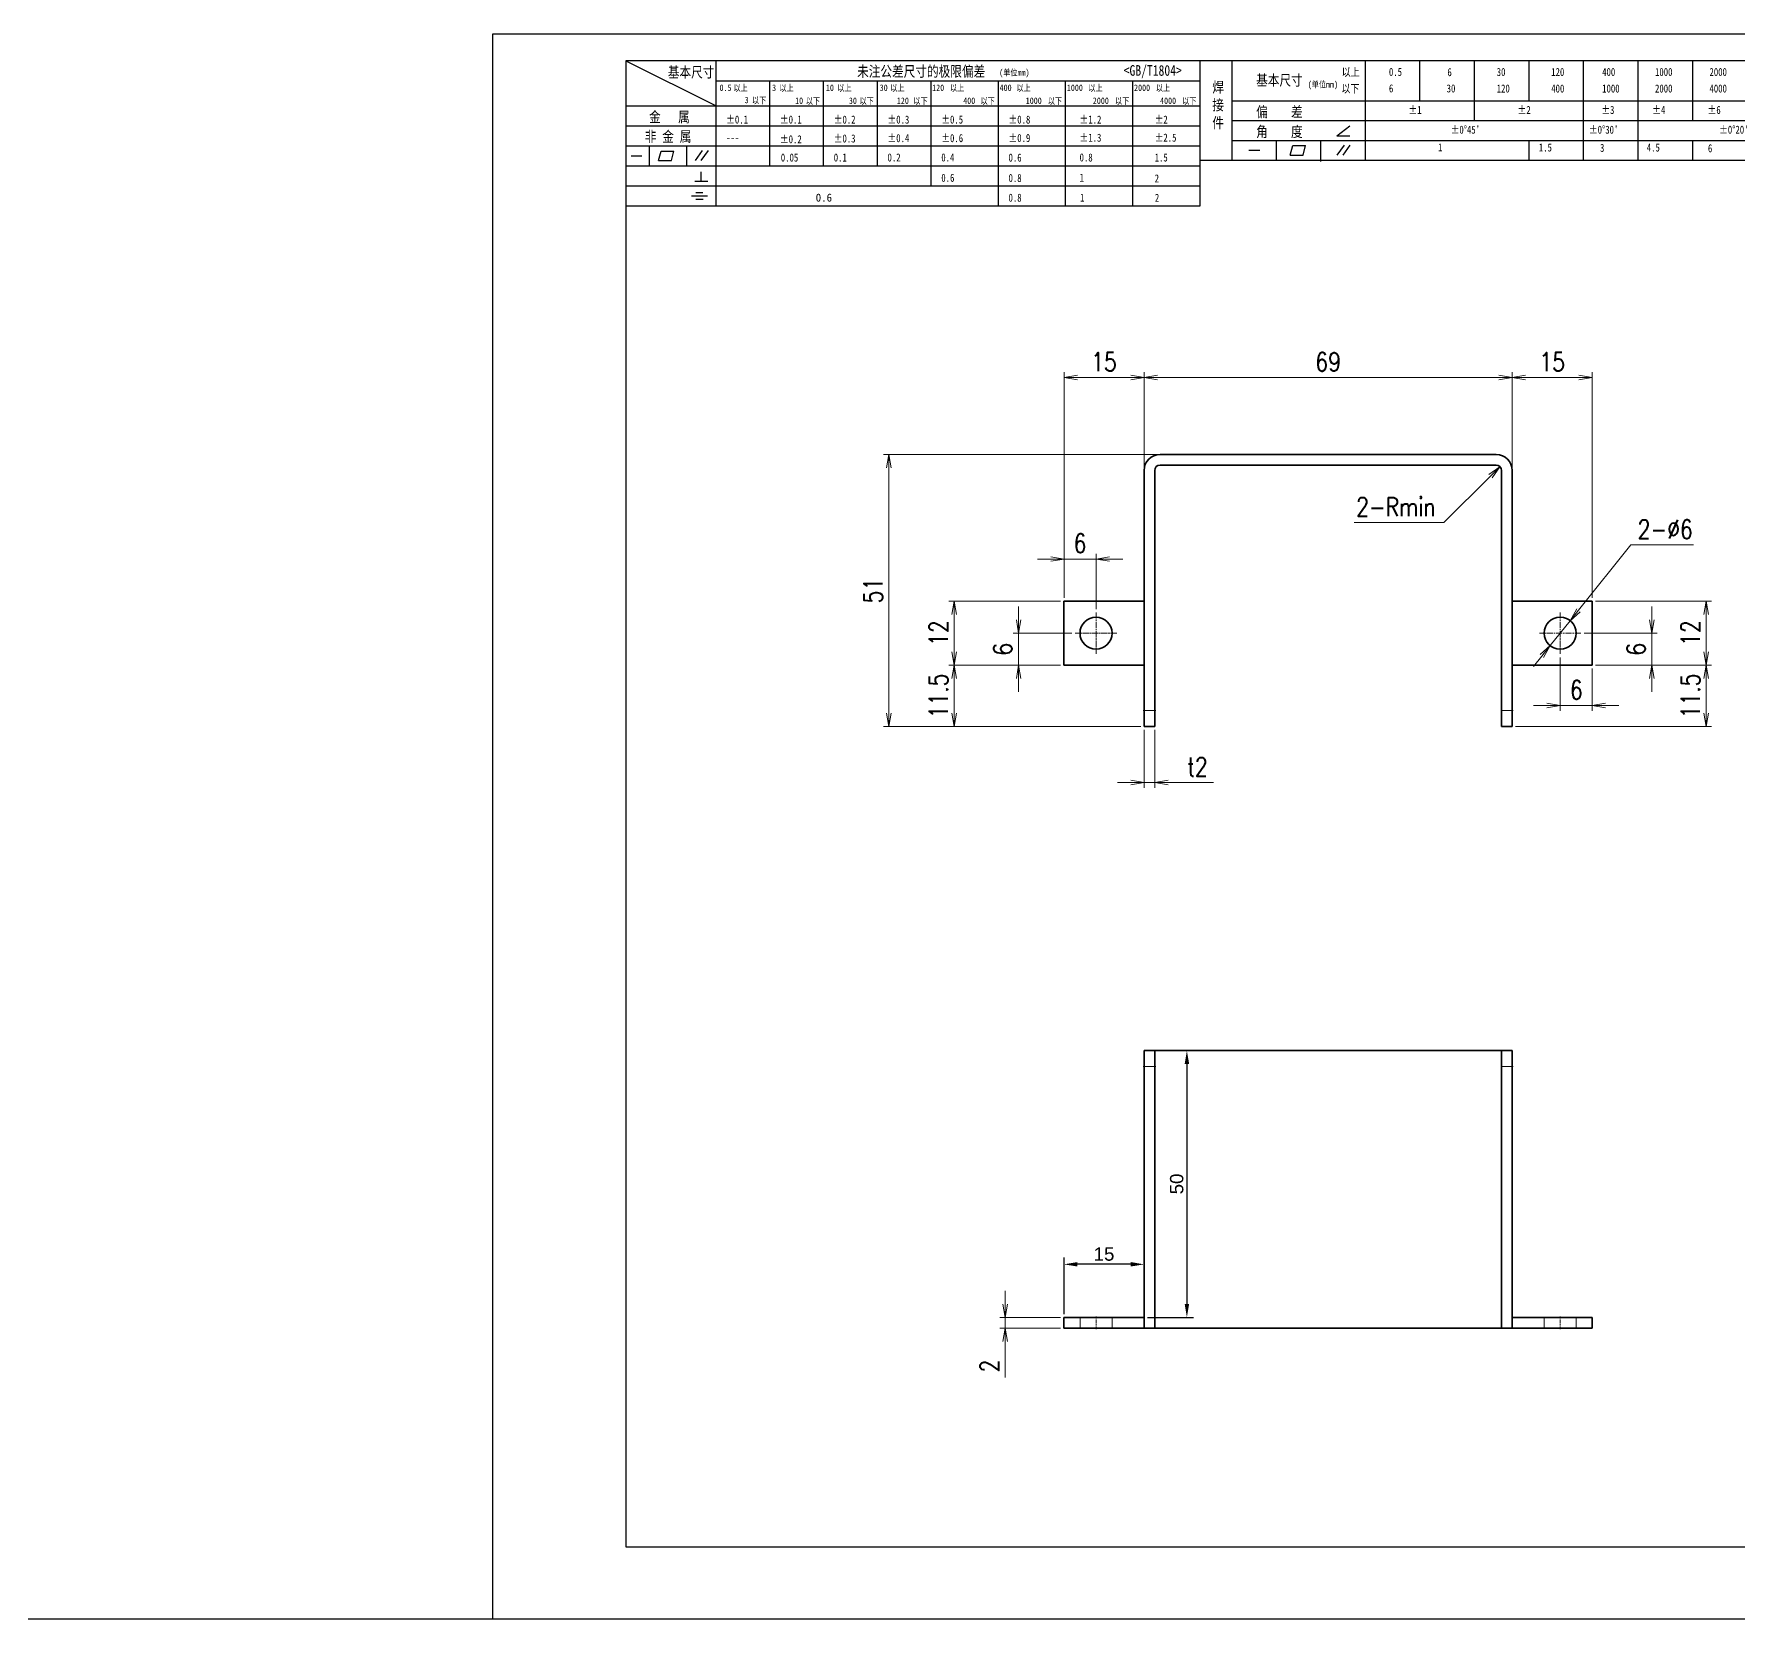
# Model space of a CAD drawing. Header units: millimetres. Extents: x 1201 to 11615, y -7347 to 2683.
# Drawn here: x 4839.2 to 5158.7, y -3109.3 to -2812.3 of the extents above; entities that cross this region are included whole.
import ezdxf

# ---------------------------------------------------------------- set-up
doc = ezdxf.new("R2010")
doc.units = ezdxf.units.MM
doc.linetypes.add('AM_ISO02W050x2', pattern=[3.75, 3, -0.75])
doc.linetypes.add('AM_ISO08W050x2', pattern=[9, 6, -0.75, 1.5, -0.75])
for name, color, linetype, lineweight in [('CENTER', 2, 'AM_ISO08W050x2', 15), ('DIM', 3, 'Continuous', 20), ('DRAWING', 7, 'Continuous', 35), ('HIDDEN', 1, 'AM_ISO02W050x2', 18), ('图框', 7, 'Continuous', 15)]:
    doc.layers.add(name, color=color, linetype=linetype, lineweight=lineweight)
doc.layers.add('图\\M+19E79\\M+195B6\\M+18E9A', color=7, linetype='Continuous')
doc.styles.add('DIM', font='romans.shx', dxfattribs={"width": 0.8, "bigfont": 'bigfont.shx'})
doc.styles.get("Standard").update_dxf_attribs({"font": 'arial.ttf'})
doc.styles.add('国标', font='simfang.ttf', dxfattribs={"width": 0.8})
doc.dimstyles.new('ISO-25', dxfattribs={"dimtxt": 2.5, "dimasz": 2.5, "dimexe": 1.25, "dimexo": 0.625, "dimtad": 1, "dimtxsty": 'Standard', "dimcen": 2.5, "dimadec": 0, "dimazin": 0, "dimtfac": 1, "dimtmove": 0, "dimatfit": 3, "dimfxl": 0, "dimarcsym": 0})
doc.dimstyles.new('YH 1-1$0', dxfattribs={"dimtxt": 3.5, "dimasz": 2.5, "dimexe": 1, "dimexo": 0.625, "dimgap": 1.2, "dimtad": 1, "dimzin": 9, "dimdsep": 46, "dimtxsty": 'DIM', "dimblk": 'OPEN', "dimcen": 0, "dimclrd": 8, "dimclre": 8, "dimclrt": 2, "dimazin": 2, "dimtfac": 0.5, "dimtmove": 0, "dimatfit": 3, "dimldrblk": 'OPEN', "dimfxl": 0, "dimtolj": 1, "dimlwd": 13, "dimlwe": 13, "dimarcsym": 0})
doc.dimstyles.new('YH 1-1$3', dxfattribs={"dimtxt": 3.5, "dimasz": 2.5, "dimexe": 1, "dimexo": 0.625, "dimgap": 1.2, "dimtad": 1, "dimtoh": 1, "dimzin": 9, "dimdsep": 46, "dimtxsty": 'DIM', "dimblk": 'OPEN', "dimcen": 0, "dimclrd": 8, "dimclre": 8, "dimclrt": 2, "dimazin": 2, "dimtfac": 0.5, "dimtmove": 0, "dimatfit": 3, "dimldrblk": 'OPEN', "dimfxl": 0, "dimtolj": 1, "dimlwd": 13, "dimlwe": 13, "dimarcsym": 0})
doc.dimstyles.new('YH 1-1$4', dxfattribs={"dimtxt": 3.5, "dimasz": 2.5, "dimexe": 1, "dimexo": 0.625, "dimgap": 1.2, "dimtad": 1, "dimtoh": 1, "dimzin": 9, "dimdsep": 46, "dimtxsty": 'DIM', "dimblk": 'OPEN', "dimcen": 0, "dimclrd": 8, "dimclre": 8, "dimclrt": 2, "dimazin": 2, "dimtfac": 0.5, "dimtmove": 0, "dimatfit": 3, "dimldrblk": 'OPEN', "dimfxl": 0, "dimtolj": 1, "dimlwd": 13, "dimlwe": 13, "dimarcsym": 0})

# ---------------------------------------------------------------- blocks, each defined once
blk = doc.blocks.new('GZDEH零件A3图框V01版')
at = {"layer": 'Defpoints', "linetype": 'Continuous'}
for p, q in [((2857.49, -1549.46), (2857.49, -1846.46)), ((3277.49, -1549.46), (2857.49, -1549.46)), ((2857.49, -1846.46), (3277.49, -1846.46))]:
    blk.add_line(p, q, dxfattribs=at)
at = {"layer": '图\\M+19E79\\M+195B6\\M+18E9A', "linetype": 'Continuous', "lineweight": 30}
for p, q in [((2882.49, -1554.46), (2882.49, -1832.96)), ((3272.49, -1554.46), (2882.49, -1554.46)), ((2882.49, -1832.96), (3272.49, -1832.96))]:
    blk.add_line(p, q, dxfattribs=at)
at = {"layer": '图\\M+19E79\\M+195B6\\M+18E9A', "color": 9}
for p, q in [((2882.49, -1554.46), (2899.37, -1562.92)), ((2899.37, -1581.67), (2899.37, -1554.46)), ((2990.09, -1581.67), (2990.09, -1554.46)), ((2996.09, -1573.08), (2996.09, -1554.46)), ((3021.09, -1561.98), (3021.09, -1554.46)), ((3031.31, -1561.98), (3031.31, -1554.46)), ((3041.53, -1561.98), (3041.53, -1554.46)), ((3051.75, -1561.98), (3051.75, -1554.46)), ((3061.98, -1561.98), (3061.98, -1554.46)), ((3072.2, -1561.98), (3072.2, -1554.46)), ((3082.42, -1561.98), (3082.42, -1554.46)), ((2899.37, -1558.24), (2990.09, -1558.24)), ((2909.45, -1574.17), (2909.45, -1558.24)), ((2919.53, -1574.17), (2919.53, -1558.24)), ((2929.61, -1574.17), (2929.61, -1558.24)), ((2939.69, -1577.92), (2939.69, -1558.24)), ((2952.29, -1581.67), (2952.29, -1558.24)), ((2964.89, -1581.67), (2964.89, -1558.24)), ((2977.49, -1581.67), (2977.49, -1558.24)), ((2996.09, -1561.98), (3113.09, -1561.98)), ((3021.09, -1573.08), (3021.09, -1561.98)), ((3041.53, -1565.68), (3041.53, -1561.98)), ((3061.98, -1573.08), (3061.98, -1561.98)), ((3072.2, -1573.08), (3072.2, -1561.98)), ((3082.42, -1565.68), (3082.42, -1561.98)), ((2882.49, -1562.92), (2990.09, -1562.92)), ((2996.09, -1565.68), (3113.09, -1565.68)), ((2882.49, -1566.67), (2990.09, -1566.67)), ((3015.75, -1568.51), (3018.15, -1566.66)), ((3015.75, -1568.51), (3018.15, -1568.51)), ((2882.49, -1570.42), (2990.09, -1570.42)), ((2886.92, -1574.12), (2886.92, -1570.42)), ((2888.59, -1573.16), (2889.07, -1571.37)), ((2889.07, -1571.37), (2891.48, -1571.37)), ((2891, -1573.16), (2891.48, -1571.37)), ((2893.91, -1574.12), (2893.91, -1570.42)), ((2895.52, -1573.16), (2896.85, -1571.3)), ((2896.6, -1573.16), (2897.94, -1571.3)), ((2996.09, -1569.38), (3113.09, -1569.38)), ((2999.26, -1571.23), (3001.32, -1571.23)), ((3004.42, -1573.08), (3004.42, -1569.38)), ((3006.97, -1572.12), (3007.45, -1570.33)), ((3007.45, -1570.33), (3009.86, -1570.33)), ((3009.39, -1572.12), (3009.86, -1570.33)), ((3012.75, -1573.08), (3012.75, -1569.38)), ((3015.81, -1572.12), (3017.15, -1570.26)), ((3016.89, -1572.12), (3018.23, -1570.26)), ((3051.75, -1573.08), (3051.75, -1569.38)), ((3082.42, -1573.08), (3082.42, -1569.48)), ((2882.49, -1574.17), (2990.09, -1574.17)), ((2883.43, -1572.27), (2885.49, -1572.27)), ((2888.59, -1573.16), (2891, -1573.16)), ((2896.58, -1577.05), (2896.58, -1575.28)), ((2990.09, -1573.08), (3113.09, -1573.08)), ((3006.97, -1572.12), (3009.39, -1572.12)), ((3012.75, -1573.33), (3012.75, -1573.08)), ((2882.49, -1577.92), (2990.09, -1577.92)), ((2895.42, -1577.05), (2897.81, -1577.05)), ((2882.49, -1581.67), (2990.09, -1581.67)), ((2894.79, -1579.77), (2897.77, -1579.77)), ((2895.57, -1579.17), (2896.92, -1579.17)), ((2895.57, -1580.37), (2896.93, -1580.37))]:
    blk.add_line(p, q, dxfattribs=at)
at = {"layer": '图\\M+19E79\\M+195B6\\M+18E9A', "color": 9, "style": '国标', "width": 0.8}
for s, height, p in [('基本尺寸', 2, (2890.33, -1557.58)), ('未注公差尺寸的极限偏差', 2, (2925.81, -1557.44)), ('<GB/T1804>', 2, (2975.78, -1557.27)), ('以上', 1.5, (3016.64, -1557.33)), ('0.5', 1.5, (3025.49, -1557.3)), ('6', 1.5, (3036.45, -1557.34)), ('30', 1.5, (3045.69, -1557.31)), ('120', 1.5, (3055.91, -1557.31)), ('400', 1.5, (3065.46, -1557.31)), ('1000', 1.5, (3075.36, -1557.31)), ('2000', 1.5, (3085.57, -1557.31)), ('30', 1.2, (2930.04, -1560.11)), ('基本尺寸', 2, (3000.6, -1559.1)), ('以下', 1.5, (3016.58, -1560.43)), ('6', 1.5, (3025.49, -1560.38)), ('30', 1.5, (3036.31, -1560.39)), ('120', 1.5, (3045.69, -1560.41)), ('400', 1.5, (3055.91, -1560.41)), ('1000', 1.5, (3065.46, -1560.41)), ('2000', 1.5, (3075.36, -1560.41)), ('4000', 1.5, (3085.57, -1560.41)), ('金   属', 2, (2886.82, -1565.98)), ('±0.1', 1.5, (2901.27, -1566.23)), ('±0.1', 1.5, (2911.35, -1566.23)), ('±0.2', 1.5, (2921.43, -1566.23)), ('±0.3', 1.5, (2931.51, -1566.23)), ('±0.5', 1.5, (2941.59, -1566.23)), ('±0.8', 1.5, (2954.19, -1566.23)), ('±1.2', 1.5, (2967.51, -1566.23)), ('±2', 1.5, (2981.58, -1566.23)), ('偏    差', 2, (3000.6, -1565.04)), ('±1', 1.5, (3029.16, -1564.42)), ('±2', 1.5, (3049.61, -1564.42)), ('±3', 1.5, (3065.3, -1564.42)), ('±4', 1.5, (3074.85, -1564.42)), ('±6', 1.5, (3085.22, -1564.42)), ('非 金 属', 2, (2886.02, -1569.65)), ('±0.2', 1.5, (2911.35, -1569.92)), ('±0.3', 1.5, (2921.43, -1569.77)), ('±0.4', 1.5, (2931.51, -1569.71)), ('±0.6', 1.5, (2941.59, -1569.71)), ('±0.9', 1.5, (2954.19, -1569.68)), ('±1.3', 1.5, (2967.51, -1569.62)), ('±2.5', 1.5, (2981.58, -1569.61)), ('角    度', 2, (3000.6, -1568.74)), ("±0%%D45'", 1.5, (3037.06, -1568.12)), ("±0%%D30'", 1.5, (3062.98, -1568.12)), ("±0%%D20'", 1.5, (3087.38, -1568.12)), ('---', 1.5, (2901.27, -1569.65)), ('0.1', 1.5, (2921.43, -1573.34)), ('0.2', 1.5, (2931.51, -1573.33)), ('0.4', 1.5, (2941.59, -1573.33)), ('0.6', 1.5, (2954.19, -1573.35)), ('0.8', 1.5, (2967.51, -1573.33)), ('1.5', 1.5, (2981.58, -1573.34)), ('1', 1.5, (3034.69, -1571.43)), ('1.5', 1.5, (3053.59, -1571.46)), ('3', 1.5, (3065.05, -1571.53)), ('4.5', 1.5, (3073.82, -1571.46)), ('6', 1.5, (3085.28, -1571.6)), ('0.6', 1.5, (2941.59, -1577.14)), ('0.8', 1.5, (2954.19, -1577.17)), ('1', 1.5, (2967.51, -1577.12)), ('2', 1.5, (2981.58, -1577.26)), ('0.8', 1.5, (2954.19, -1580.87)), ('1', 1.5, (2967.59, -1580.86)), ('2', 1.5, (2981.62, -1580.89))]:
    blk.add_text(s, height=height, dxfattribs=at).set_placement(p)
at = {"layer": '图\\M+19E79\\M+195B6\\M+18E9A', "color": 9, "lineweight": 15, "style": '国标', "width": 0.8}
for s, p in [('(单位mm)', (2952.44, -1557.27)), ('0.5', (2900.03, -1560.11)), ('以上', (2902.64, -1560.16)), ('3', (2909.88, -1560.11)), ('以上', (2911.25, -1560.16)), ('10', (2919.96, -1560.11)), ('以上', (2922.09, -1560.16)), ('以上', (2932.02, -1560.16)), ('120', (2939.88, -1560.11)), ('以上', (2943.21, -1560.16)), ('400', (2952.52, -1560.11)), ('以上', (2955.68, -1560.16)), ('1000', (2965.12, -1560.11)), ('以上', (2969.16, -1560.16)), ('2000', (2977.72, -1560.11)), ('以上', (2981.8, -1560.16)), ('(单位mm)', (3010.27, -1559.51)), ('3', (2904.73, -1562.41)), ('以下', (2906.1, -1562.46)), ('10', (2914.19, -1562.54)), ('以下', (2916.18, -1562.59)), ('30', (2924.27, -1562.54)), ('以下', (2926.26, -1562.59)), ('120', (2933.26, -1562.54)), ('以下', (2936.34, -1562.59)), ('400', (2945.7, -1562.54)), ('以下', (2948.94, -1562.59)), ('1000', (2957.41, -1562.54)), ('以下', (2961.54, -1562.59)), ('2000', (2969.99, -1562.54)), ('以下', (2974.14, -1562.59)), ('4000', (2982.59, -1562.54)), ('以下', (2986.74, -1562.59))]:
    blk.add_text(s, height=1.2, dxfattribs=at).set_placement(p)
at = {"layer": '图\\M+19E79\\M+195B6\\M+18E9A', "color": 9, "lineweight": 13, "style": '国标'}
blk.add_text('0.6', height=1.5, dxfattribs=at).set_placement((2918.05, -1580.85))
at = {"layer": '图\\M+19E79\\M+195B6\\M+18E9A', "color": 9, "insert": (2992.39, -1558.41), "char_height": 2, "width": 3.1877, "attachment_point": 1, "style": '国标'}
blk.add_mtext('焊\\P接\\P件', dxfattribs=at)
at = {"layer": '图\\M+19E79\\M+195B6\\M+18E9A', "color": 9, "insert": (2911.51, -1573.37), "char_height": 1.5, "attachment_point": 7, "style": '国标'}
blk.add_mtext_dynamic_manual_height_columns('0.05', width=5.1982, gutter_width=12.5, heights=[0], dxfattribs=at)
blk = doc.blocks.new('_Open')
at = {"color": 0, "linetype": 'ByBlock', "lineweight": -2}
for p, q in [((-1, 0.17), (0, 0)), ((-1, -0.17), (0, 0)), ((0, 0), (-1, 0))]:
    blk.add_line(p, q, dxfattribs=at)
blk = doc.blocks.new('*D538')
at = {"layer": 'Defpoints', "color": 0, "ltscale": 2, "transparency": 16777216}
for p in [(5047.21, -2876.72), (5047.21, -2894.12), (5032.21, -2918.62)]:
    blk.add_point(p, dxfattribs=at)
at = {"layer": 'DIM', "color": 8, "lineweight": 13, "ltscale": 2, "transparency": 16777216}
for p, q in [((5032.21, -2918), (5032.21, -2875.72)), ((5047.21, -2893.5), (5047.21, -2875.72)), ((5034.71, -2876.72), (5044.71, -2876.72))]:
    blk.add_line(p, q, dxfattribs=at)
at = {"layer": 'DIM', "color": 8, "lineweight": 13, "ltscale": 2, "transparency": 16777216, "xscale": 2.5, "yscale": 2.5, "zscale": 2.5, "rotation": 180}
blk.add_blockref('_Open', (5032.21, -2876.72), dxfattribs=at)
at = {"layer": 'DIM', "color": 8, "lineweight": 13, "ltscale": 2, "transparency": 16777216, "xscale": 2.5, "yscale": 2.5, "zscale": 2.5}
blk.add_blockref('_Open', (5047.21, -2876.72), dxfattribs=at)
at = {"layer": 'DIM', "color": 2, "ltscale": 2, "transparency": 16777216, "insert": (5039.71, -2873.77), "char_height": 3.5, "attachment_point": 5, "style": 'DIM'}
blk.add_mtext('\\A1;15', dxfattribs=at)
blk = doc.blocks.new('*D539')
at = {"layer": 'Defpoints', "color": 0, "ltscale": 2, "transparency": 16777216}
for p in [(5116.21, -2876.72), (5047.21, -2894.12), (5116.21, -2894.12)]:
    blk.add_point(p, dxfattribs=at)
at = {"layer": 'DIM', "color": 8, "lineweight": 13, "ltscale": 2, "transparency": 16777216}
for p, q in [((5047.21, -2893.5), (5047.21, -2875.72)), ((5116.21, -2893.5), (5116.21, -2875.72)), ((5049.71, -2876.72), (5113.71, -2876.72))]:
    blk.add_line(p, q, dxfattribs=at)
at = {"layer": 'DIM', "color": 8, "lineweight": 13, "ltscale": 2, "transparency": 16777216, "xscale": 2.5, "yscale": 2.5, "zscale": 2.5, "rotation": 180}
blk.add_blockref('_Open', (5047.21, -2876.72), dxfattribs=at)
at = {"layer": 'DIM', "color": 8, "lineweight": 13, "ltscale": 2, "transparency": 16777216, "xscale": 2.5, "yscale": 2.5, "zscale": 2.5}
blk.add_blockref('_Open', (5116.21, -2876.72), dxfattribs=at)
at = {"layer": 'DIM', "color": 2, "ltscale": 2, "transparency": 16777216, "insert": (5081.71, -2873.77), "char_height": 3.5, "attachment_point": 5, "style": 'DIM'}
blk.add_mtext('\\A1;69', dxfattribs=at)
blk = doc.blocks.new('*D540')
at = {"layer": 'Defpoints', "color": 0, "ltscale": 2, "transparency": 16777216}
for p in [(5131.21, -2876.72), (5116.21, -2894.12), (5131.21, -2918.62)]:
    blk.add_point(p, dxfattribs=at)
at = {"layer": 'DIM', "color": 8, "lineweight": 13, "ltscale": 2, "transparency": 16777216}
for p, q in [((5116.21, -2893.5), (5116.21, -2875.72)), ((5131.21, -2918), (5131.21, -2875.72)), ((5118.71, -2876.72), (5128.71, -2876.72))]:
    blk.add_line(p, q, dxfattribs=at)
at = {"layer": 'DIM', "color": 8, "lineweight": 13, "ltscale": 2, "transparency": 16777216, "xscale": 2.5, "yscale": 2.5, "zscale": 2.5, "rotation": 180}
blk.add_blockref('_Open', (5116.21, -2876.72), dxfattribs=at)
at = {"layer": 'DIM', "color": 8, "lineweight": 13, "ltscale": 2, "transparency": 16777216, "xscale": 2.5, "yscale": 2.5, "zscale": 2.5}
blk.add_blockref('_Open', (5131.21, -2876.72), dxfattribs=at)
at = {"layer": 'DIM', "color": 2, "ltscale": 2, "transparency": 16777216, "insert": (5123.71, -2873.77), "char_height": 3.5, "attachment_point": 5, "style": 'DIM'}
blk.add_mtext('\\A1;15', dxfattribs=at)
blk = doc.blocks.new('*D541')
at = {"layer": 'Defpoints', "color": 0, "ltscale": 2, "transparency": 16777216}
for p in [(5032.21, -2918.62), (5011.63, -2930.62), (5032.21, -2930.62)]:
    blk.add_point(p, dxfattribs=at)
at = {"layer": 'DIM', "color": 8, "lineweight": 13, "ltscale": 2, "transparency": 16777216}
for p, q in [((5031.58, -2918.62), (5010.63, -2918.62)), ((5011.63, -2921.12), (5011.63, -2928.12)), ((5031.58, -2930.62), (5010.63, -2930.62))]:
    blk.add_line(p, q, dxfattribs=at)
at = {"layer": 'DIM', "color": 8, "lineweight": 13, "ltscale": 2, "transparency": 16777216, "xscale": 2.5, "yscale": 2.5, "zscale": 2.5}
for p, rotation in [((5011.63, -2918.62), 90), ((5011.63, -2930.62), 270)]:
    blk.add_blockref('_Open', p, dxfattribs=dict(at, rotation=rotation))
at = {"layer": 'DIM', "color": 2, "ltscale": 2, "transparency": 16777216, "insert": (5008.68, -2924.62), "char_height": 3.5, "attachment_point": 5, "rotation": 90, "style": 'DIM'}
blk.add_mtext('\\A1;12', dxfattribs=at)
blk = doc.blocks.new('*D542')
at = {"layer": 'Defpoints', "color": 0, "ltscale": 2, "transparency": 16777216}
for p in [(4999.39, -2891.12), (5050.21, -2891.12), (5047.21, -2942.12)]:
    blk.add_point(p, dxfattribs=at)
at = {"layer": 'DIM', "color": 8, "lineweight": 13, "ltscale": 2, "transparency": 16777216}
for p, q in [((5049.58, -2891.12), (4998.39, -2891.12)), ((4999.39, -2939.62), (4999.39, -2893.62)), ((5046.58, -2942.12), (4998.39, -2942.12))]:
    blk.add_line(p, q, dxfattribs=at)
at = {"layer": 'DIM', "color": 8, "lineweight": 13, "ltscale": 2, "transparency": 16777216, "xscale": 2.5, "yscale": 2.5, "zscale": 2.5}
for p, rotation in [((4999.39, -2891.12), 90), ((4999.39, -2942.12), 270)]:
    blk.add_blockref('_Open', p, dxfattribs=dict(at, rotation=rotation))
at = {"layer": 'DIM', "color": 2, "ltscale": 2, "transparency": 16777216, "insert": (4996.44, -2916.62), "char_height": 3.5, "attachment_point": 5, "rotation": 90, "style": 'DIM'}
blk.add_mtext('\\A1;51', dxfattribs=at)
blk = doc.blocks.new('*D543')
at = {"layer": 'Defpoints', "color": 0, "ltscale": 2, "transparency": 16777216}
for p in [(5032.21, -2930.62), (5011.63, -2942.12), (5047.21, -2942.12)]:
    blk.add_point(p, dxfattribs=at)
at = {"layer": 'DIM', "color": 8, "lineweight": 13, "ltscale": 2, "transparency": 16777216}
for p, q in [((5031.58, -2930.62), (5010.63, -2930.62)), ((5011.63, -2933.12), (5011.63, -2939.62)), ((5046.58, -2942.12), (5010.63, -2942.12))]:
    blk.add_line(p, q, dxfattribs=at)
at = {"layer": 'DIM', "color": 8, "lineweight": 13, "ltscale": 2, "transparency": 16777216, "xscale": 2.5, "yscale": 2.5, "zscale": 2.5}
for p, rotation in [((5011.63, -2930.62), 90), ((5011.63, -2942.12), 270)]:
    blk.add_blockref('_Open', p, dxfattribs=dict(at, rotation=rotation))
at = {"layer": 'DIM', "color": 2, "ltscale": 2, "transparency": 16777216, "insert": (5008.68, -2936.37), "char_height": 3.5, "attachment_point": 5, "rotation": 90, "style": 'DIM'}
blk.add_mtext('\\A1;11.5', dxfattribs=at)
blk = doc.blocks.new('*D544')
at = {"layer": 'Defpoints', "color": 0, "ltscale": 2, "transparency": 16777216}
for p in [(5034.31, -2924.62), (5023.7, -2930.62), (5032.21, -2930.62)]:
    blk.add_point(p, dxfattribs=at)
at = {"layer": 'DIM', "color": 8, "lineweight": 13, "ltscale": 2, "transparency": 16777216}
for p, q in [((5023.7, -2922.12), (5023.7, -2919.62)), ((5033.68, -2924.62), (5022.7, -2924.62)), ((5023.7, -2924.62), (5023.7, -2930.62)), ((5031.58, -2930.62), (5022.7, -2930.62)), ((5023.7, -2933.12), (5023.7, -2935.62))]:
    blk.add_line(p, q, dxfattribs=at)
at = {"layer": 'DIM', "color": 8, "lineweight": 13, "ltscale": 2, "transparency": 16777216, "xscale": 2.5, "yscale": 2.5, "zscale": 2.5}
for p, rotation in [((5023.7, -2924.62), 270), ((5023.7, -2930.62), 90)]:
    blk.add_blockref('_Open', p, dxfattribs=dict(at, rotation=rotation))
at = {"layer": 'DIM', "color": 2, "ltscale": 2, "transparency": 16777216, "insert": (5020.75, -2927.62), "char_height": 3.5, "attachment_point": 5, "rotation": 90, "style": 'DIM'}
blk.add_mtext('\\A1;6', dxfattribs=at)
blk = doc.blocks.new('*D545')
at = {"layer": 'Defpoints', "color": 0, "ltscale": 2, "transparency": 16777216}
for p in [(5131.21, -2930.62), (5116.21, -2942.12), (5152.57, -2942.12)]:
    blk.add_point(p, dxfattribs=at)
at = {"layer": 'DIM', "color": 8, "lineweight": 13, "ltscale": 2, "transparency": 16777216}
for p, q in [((5131.83, -2930.62), (5153.57, -2930.62)), ((5152.57, -2933.12), (5152.57, -2939.62)), ((5116.83, -2942.12), (5153.57, -2942.12))]:
    blk.add_line(p, q, dxfattribs=at)
at = {"layer": 'DIM', "color": 8, "lineweight": 13, "ltscale": 2, "transparency": 16777216, "xscale": 2.5, "yscale": 2.5, "zscale": 2.5}
for p, rotation in [((5152.57, -2930.62), 90), ((5152.57, -2942.12), 270)]:
    blk.add_blockref('_Open', p, dxfattribs=dict(at, rotation=rotation))
at = {"layer": 'DIM', "color": 2, "ltscale": 2, "transparency": 16777216, "insert": (5149.62, -2936.37), "char_height": 3.5, "attachment_point": 5, "rotation": 90, "style": 'DIM'}
blk.add_mtext('\\A1;11.5', dxfattribs=at)
blk = doc.blocks.new('*D546')
at = {"layer": 'Defpoints', "color": 0, "ltscale": 2, "transparency": 16777216}
for p in [(5129.11, -2924.62), (5131.21, -2930.62), (5142.39, -2930.62)]:
    blk.add_point(p, dxfattribs=at)
at = {"layer": 'DIM', "color": 8, "lineweight": 13, "ltscale": 2, "transparency": 16777216}
for p, q in [((5142.39, -2922.12), (5142.39, -2919.62)), ((5129.73, -2924.62), (5143.39, -2924.62)), ((5142.39, -2924.62), (5142.39, -2930.62)), ((5131.83, -2930.62), (5143.39, -2930.62)), ((5142.39, -2933.12), (5142.39, -2935.62))]:
    blk.add_line(p, q, dxfattribs=at)
at = {"layer": 'DIM', "color": 8, "lineweight": 13, "ltscale": 2, "transparency": 16777216, "xscale": 2.5, "yscale": 2.5, "zscale": 2.5}
for p, rotation in [((5142.39, -2924.62), 270), ((5142.39, -2930.62), 90)]:
    blk.add_blockref('_Open', p, dxfattribs=dict(at, rotation=rotation))
at = {"layer": 'DIM', "color": 2, "ltscale": 2, "transparency": 16777216, "insert": (5139.44, -2927.62), "char_height": 3.5, "attachment_point": 5, "rotation": 90, "style": 'DIM'}
blk.add_mtext('\\A1;6', dxfattribs=at)
blk = doc.blocks.new('*D547')
at = {"layer": 'Defpoints', "color": 0, "ltscale": 2, "transparency": 16777216}
for p in [(5131.21, -2918.62), (5152.57, -2918.62), (5131.21, -2930.62)]:
    blk.add_point(p, dxfattribs=at)
at = {"layer": 'DIM', "color": 8, "lineweight": 13, "ltscale": 2, "transparency": 16777216}
for p, q in [((5131.83, -2918.62), (5153.57, -2918.62)), ((5152.57, -2928.12), (5152.57, -2921.12)), ((5131.83, -2930.62), (5153.57, -2930.62))]:
    blk.add_line(p, q, dxfattribs=at)
at = {"layer": 'DIM', "color": 8, "lineweight": 13, "ltscale": 2, "transparency": 16777216, "xscale": 2.5, "yscale": 2.5, "zscale": 2.5}
for p, rotation in [((5152.57, -2918.62), 90), ((5152.57, -2930.62), 270)]:
    blk.add_blockref('_Open', p, dxfattribs=dict(at, rotation=rotation))
at = {"layer": 'DIM', "color": 2, "ltscale": 2, "transparency": 16777216, "insert": (5149.62, -2924.62), "char_height": 3.5, "attachment_point": 5, "rotation": 90, "style": 'DIM'}
blk.add_mtext('\\A1;12', dxfattribs=at)
blk = doc.blocks.new('*D548')
at = {"layer": 'Defpoints', "color": 0, "ltscale": 2, "transparency": 16777216}
for p in [(5113.21, -2894.12), (5113.91, -2893.42)]:
    blk.add_point(p, dxfattribs=at)
at = {"layer": 'DIM', "color": 8, "lineweight": 13, "ltscale": 2, "transparency": 16777216}
for p, q in [((5103.4, -2903.89), (5112.14, -2895.18)), ((5086.6, -2903.89), (5103.4, -2903.89))]:
    blk.add_line(p, q, dxfattribs=at)
at = {"layer": 'DIM', "color": 8, "lineweight": 13, "ltscale": 2, "transparency": 16777216, "xscale": 2.5, "yscale": 2.5, "zscale": 2.5, "rotation": 44.88212914069034}
blk.add_blockref('_Open', (5113.91, -2893.42), dxfattribs=at)
at = {"layer": 'DIM', "color": 2, "ltscale": 2, "transparency": 16777216, "insert": (5094.4, -2900.94), "char_height": 3.5, "attachment_point": 5, "style": 'DIM'}
blk.add_mtext('\\A1;{\\Fromans,bigfont|c134;2-Rmin}', dxfattribs=at)
blk = doc.blocks.new('*D549')
at = {"layer": 'Defpoints', "color": 0, "ltscale": 2, "transparency": 16777216}
for p in [(5127.08, -2922.28), (5123.33, -2926.96)]:
    blk.add_point(p, dxfattribs=at)
at = {"layer": 'DIM', "color": 8, "lineweight": 13, "ltscale": 2, "transparency": 16777216}
for p, q in [((5138.44, -2908.09), (5128.64, -2920.33)), ((5150.17, -2908.09), (5138.44, -2908.09)), ((5123.33, -2926.96), (5127.08, -2922.28)), ((5121.77, -2928.92), (5120.21, -2930.87))]:
    blk.add_line(p, q, dxfattribs=at)
at = {"layer": 'DIM', "color": 8, "lineweight": 13, "ltscale": 2, "transparency": 16777216, "xscale": 2.5, "yscale": 2.5, "zscale": 2.5}
for p, rotation in [((5127.08, -2922.28), 231.3263742187948), ((5123.33, -2926.96), 51.32637421879478)]:
    blk.add_blockref('_Open', p, dxfattribs=dict(at, rotation=rotation))
at = {"layer": 'DIM', "color": 2, "ltscale": 2, "transparency": 16777216, "insert": (5144.9, -2905.14), "char_height": 3.5, "attachment_point": 5, "style": 'DIM'}
blk.add_mtext('\\A1;2-%%c6', dxfattribs=at)
blk = doc.blocks.new('*D550')
at = {"layer": 'Defpoints', "color": 0, "ltscale": 2, "transparency": 16777216}
for p in [(5032.21, -2910.72), (5032.21, -2918.62), (5038.21, -2920.72)]:
    blk.add_point(p, dxfattribs=at)
at = {"layer": 'DIM', "color": 8, "lineweight": 13, "ltscale": 2, "transparency": 16777216}
for p, q in [((5029.71, -2910.72), (5027.21, -2910.72)), ((5032.21, -2918), (5032.21, -2909.72)), ((5038.21, -2910.72), (5032.21, -2910.72)), ((5038.21, -2920.1), (5038.21, -2909.72)), ((5040.71, -2910.72), (5043.21, -2910.72))]:
    blk.add_line(p, q, dxfattribs=at)
at = {"layer": 'DIM', "color": 8, "lineweight": 13, "ltscale": 2, "transparency": 16777216, "xscale": 2.5, "yscale": 2.5, "zscale": 2.5}
blk.add_blockref('_Open', (5032.21, -2910.72), dxfattribs=at)
at = {"layer": 'DIM', "color": 8, "lineweight": 13, "ltscale": 2, "transparency": 16777216, "xscale": 2.5, "yscale": 2.5, "zscale": 2.5, "rotation": 180}
blk.add_blockref('_Open', (5038.21, -2910.72), dxfattribs=at)
at = {"layer": 'DIM', "color": 2, "ltscale": 2, "transparency": 16777216, "insert": (5035.21, -2907.77), "char_height": 3.5, "attachment_point": 5, "style": 'DIM'}
blk.add_mtext('\\A1;6', dxfattribs=at)
blk = doc.blocks.new('*D551')
at = {"layer": 'Defpoints', "color": 0, "ltscale": 2, "transparency": 16777216}
for p in [(5125.21, -2928.52), (5131.21, -2930.62), (5131.21, -2938.19)]:
    blk.add_point(p, dxfattribs=at)
at = {"layer": 'DIM', "color": 8, "lineweight": 13, "ltscale": 2, "transparency": 16777216}
for p, q in [((5125.21, -2929.15), (5125.21, -2939.19)), ((5131.21, -2931.25), (5131.21, -2939.19)), ((5122.71, -2938.19), (5120.21, -2938.19)), ((5125.21, -2938.19), (5131.21, -2938.19)), ((5133.71, -2938.19), (5136.21, -2938.19))]:
    blk.add_line(p, q, dxfattribs=at)
at = {"layer": 'DIM', "color": 8, "lineweight": 13, "ltscale": 2, "transparency": 16777216, "xscale": 2.5, "yscale": 2.5, "zscale": 2.5}
blk.add_blockref('_Open', (5125.21, -2938.19), dxfattribs=at)
at = {"layer": 'DIM', "color": 8, "lineweight": 13, "ltscale": 2, "transparency": 16777216, "xscale": 2.5, "yscale": 2.5, "zscale": 2.5, "rotation": 180}
blk.add_blockref('_Open', (5131.21, -2938.19), dxfattribs=at)
at = {"layer": 'DIM', "color": 2, "ltscale": 2, "transparency": 16777216, "insert": (5128.21, -2935.24), "char_height": 3.5, "attachment_point": 5, "style": 'DIM'}
blk.add_mtext('\\A1;6', dxfattribs=at)
blk = doc.blocks.new('*D552')
at = {"layer": 'Defpoints', "color": 0, "ltscale": 2, "transparency": 16777216}
for p in [(5047.21, -2942.12), (5049.21, -2942.12), (5049.21, -2952.62)]:
    blk.add_point(p, dxfattribs=at)
at = {"layer": 'DIM', "color": 8, "lineweight": 13, "ltscale": 2, "transparency": 16777216}
for p, q in [((5047.21, -2942.75), (5047.21, -2953.62)), ((5049.21, -2942.75), (5049.21, -2953.62)), ((5044.71, -2952.62), (5042.21, -2952.62)), ((5047.21, -2952.62), (5049.21, -2952.62)), ((5051.71, -2952.62), (5060.21, -2952.62))]:
    blk.add_line(p, q, dxfattribs=at)
at = {"layer": 'DIM', "color": 8, "lineweight": 13, "ltscale": 2, "transparency": 16777216, "xscale": 2.5, "yscale": 2.5, "zscale": 2.5}
blk.add_blockref('_Open', (5047.21, -2952.62), dxfattribs=at)
at = {"layer": 'DIM', "color": 8, "lineweight": 13, "ltscale": 2, "transparency": 16777216, "xscale": 2.5, "yscale": 2.5, "zscale": 2.5, "rotation": 180}
blk.add_blockref('_Open', (5049.21, -2952.62), dxfattribs=at)
at = {"layer": 'DIM', "color": 2, "ltscale": 2, "transparency": 16777216, "insert": (5057.21, -2949.67), "char_height": 3.5, "attachment_point": 5, "style": 'DIM'}
blk.add_mtext('\\A1;t2', dxfattribs=at)
blk = doc.blocks.new('*D554')
at = {"layer": 'Defpoints', "color": 0, "ltscale": 2, "transparency": 16777216}
for p in [(5032.21, -3052.84), (5021.19, -3054.84), (5032.21, -3054.84)]:
    blk.add_point(p, dxfattribs=at)
at = {"layer": 'DIM', "color": 8, "lineweight": 13, "ltscale": 2, "transparency": 16777216}
for p, q in [((5021.19, -3050.34), (5021.19, -3047.84)), ((5031.58, -3052.84), (5020.19, -3052.84)), ((5021.19, -3052.84), (5021.19, -3054.84)), ((5031.58, -3054.84), (5020.19, -3054.84)), ((5021.19, -3057.34), (5021.19, -3064.11))]:
    blk.add_line(p, q, dxfattribs=at)
at = {"layer": 'DIM', "color": 8, "lineweight": 13, "ltscale": 2, "transparency": 16777216, "xscale": 2.5, "yscale": 2.5, "zscale": 2.5}
for p, rotation in [((5021.19, -3052.84), 270), ((5021.19, -3054.84), 90)]:
    blk.add_blockref('_Open', p, dxfattribs=dict(at, rotation=rotation))
at = {"layer": 'DIM', "color": 2, "ltscale": 2, "transparency": 16777216, "insert": (5018.24, -3061.98), "char_height": 3.5, "attachment_point": 5, "rotation": 90, "style": 'DIM'}
blk.add_mtext('\\A1;2', dxfattribs=at)
blk = doc.blocks.new('*D555')
at = {"layer": 'Defpoints', "color": 0, "transparency": 16777216}
for p in [(5047.21, -3002.84), (5047.21, -3052.84), (5055.24, -3052.84)]:
    blk.add_point(p, dxfattribs=at)
at = {"layer": 'DIM', "color": 0, "lineweight": -2, "transparency": 16777216}
for p, q in [((5047.83, -3002.84), (5056.49, -3002.84)), ((5055.24, -3005.34), (5055.24, -3050.34)), ((5047.83, -3052.84), (5056.49, -3052.84))]:
    blk.add_line(p, q, dxfattribs=at)
at = {"layer": 'DIM', "color": 0, "transparency": 16777216}
for points in [[(5054.83, -3005.34), (5055.66, -3005.34), (5055.24, -3002.84)], [(5054.83, -3050.34), (5055.66, -3050.34), (5055.24, -3052.84)]]:
    blk.add_solid(points, dxfattribs=at)
at = {"layer": 'DIM', "color": 0, "transparency": 16777216, "insert": (5053.34, -3027.84), "char_height": 2.5, "attachment_point": 5, "rotation": 90}
blk.add_mtext('50', dxfattribs=at)
blk = doc.blocks.new('*D556')
at = {"layer": 'Defpoints', "color": 0, "transparency": 16777216}
for p in [(5032.21, -3042.9), (5032.21, -3052.84), (5047.21, -3052.84)]:
    blk.add_point(p, dxfattribs=at)
at = {"layer": 'DIM', "color": 0, "lineweight": -2, "transparency": 16777216}
for p, q in [((5032.21, -3052.22), (5032.21, -3041.65)), ((5047.21, -3052.22), (5047.21, -3041.65)), ((5044.71, -3042.9), (5034.71, -3042.9))]:
    blk.add_line(p, q, dxfattribs=at)
at = {"layer": 'DIM', "color": 0, "transparency": 16777216}
for points in [[(5034.71, -3042.48), (5034.71, -3043.31), (5032.21, -3042.9)], [(5044.71, -3042.48), (5044.71, -3043.31), (5047.21, -3042.9)]]:
    blk.add_solid(points, dxfattribs=at)
at = {"layer": 'DIM', "color": 0, "transparency": 16777216, "insert": (5039.71, -3040.99), "char_height": 2.5, "attachment_point": 5}
blk.add_mtext('15', dxfattribs=at)

msp = doc.modelspace()

# ---------------------------------------------------------------- linework, layer by layer
at = {"color": 7, "lineweight": 13, "ltscale": 0.05}
for p, q in [((5047.206, -2939.121), (5049.206, -2939.121)), ((5114.206, -2939.121), (5116.206, -2939.121)), ((5047.206, -3005.843), (5049.206, -3005.843)), ((5114.206, -3005.843), (5116.206, -3005.843))]:
    msp.add_line(p, q, dxfattribs=at)
msp.add_line((1201.092, -3109.349), (10120.957, -3109.349))
at = {"layer": 'CENTER', "ltscale": 0.195}
for p, q in [((5038.206, -2920.721), (5038.206, -2928.521)), ((5125.206, -2920.721), (5125.206, -2928.521)), ((5042.106, -2924.621), (5034.306, -2924.621)), ((5129.106, -2924.621), (5121.306, -2924.621))]:
    msp.add_line(p, q, dxfattribs=at)
at = {"layer": 'CENTER', "ltscale": 0.060015}
for p, q in [((5049.406, -2939.121), (5047.005, -2939.121)), ((5116.406, -2939.121), (5114.005, -2939.121)), ((5049.406, -3005.843), (5047.005, -3005.843)), ((5116.406, -3005.843), (5114.005, -3005.843))]:
    msp.add_line(p, q, dxfattribs=at)
at = {"layer": 'CENTER', "ltscale": 0.06}
for p, q in [((5038.206, -3055.043), (5038.206, -3052.643)), ((5125.206, -3055.043), (5125.206, -3052.643))]:
    msp.add_line(p, q, dxfattribs=at)
at = {"layer": 'DRAWING', "lineweight": 35}
for p, q in [((5113.206, -2891.121), (5050.206, -2891.121)), ((5047.206, -2939.121), (5047.206, -2894.121)), ((5049.206, -2939.121), (5049.206, -2894.121)), ((5050.206, -2893.121), (5113.206, -2893.121)), ((5114.206, -2939.121), (5114.206, -2894.121)), ((5116.206, -2939.121), (5116.206, -2894.121)), ((5050.206, -3002.843), (5113.206, -3002.843)), ((5047.206, -3005.843), (5047.206, -3054.843)), ((5049.206, -3005.843), (5049.206, -3054.843)), ((5114.206, -3005.843), (5114.206, -3054.843)), ((5116.206, -3005.843), (5116.206, -3054.843)), ((5050.206, -3054.843), (5113.206, -3054.843))]:
    msp.add_line(p, q, dxfattribs=at)
at = {"layer": 'DRAWING', "lineweight": 35, "ltscale": 0.375}
for p, q in [((5047.206, -2918.621), (5032.206, -2918.621)), ((5116.206, -2918.621), (5131.206, -2918.621)), ((5047.206, -2930.621), (5032.206, -2930.621)), ((5116.206, -2930.621), (5131.206, -2930.621)), ((5047.206, -3052.843), (5032.206, -3052.843)), ((5116.206, -3052.843), (5131.206, -3052.843)), ((5047.206, -3054.843), (5032.206, -3054.843)), ((5116.206, -3054.843), (5131.206, -3054.843))]:
    msp.add_line(p, q, dxfattribs=at)
at = {"layer": 'DRAWING', "lineweight": 35, "ltscale": 0.3}
for p, q in [((5032.206, -2918.621), (5032.206, -2930.621)), ((5131.206, -2930.621), (5131.206, -2918.621))]:
    msp.add_line(p, q, dxfattribs=at)
at = {"layer": 'DRAWING', "lineweight": 35, "ltscale": 0.075}
for p, q in [((5047.206, -2939.121), (5047.206, -2942.121)), ((5049.206, -2942.121), (5049.206, -2939.121)), ((5114.206, -2939.121), (5114.206, -2942.121)), ((5116.206, -2942.121), (5116.206, -2939.121)), ((5047.206, -3002.843), (5047.206, -3005.843)), ((5049.206, -3005.843), (5049.206, -3002.843)), ((5114.206, -3002.843), (5114.206, -3005.843)), ((5116.206, -3005.843), (5116.206, -3002.843))]:
    msp.add_line(p, q, dxfattribs=at)
at = {"layer": 'DRAWING', "lineweight": 35, "ltscale": 0.05}
for p, q in [((5047.206, -2942.121), (5049.206, -2942.121)), ((5114.206, -2942.121), (5116.206, -2942.121)), ((5047.206, -3002.843), (5049.206, -3002.843)), ((5114.206, -3002.843), (5116.206, -3002.843)), ((5032.206, -3052.843), (5032.206, -3054.843)), ((5131.206, -3054.843), (5131.206, -3052.843)), ((5049.206, -3054.843), (5047.206, -3054.843)), ((5116.206, -3054.843), (5114.206, -3054.843))]:
    msp.add_line(p, q, dxfattribs=at)
at = {"layer": 'DRAWING', "lineweight": 35, "ltscale": 0.025}
for p, q in [((5050.206, -3002.843), (5049.206, -3002.843)), ((5114.206, -3002.843), (5113.206, -3002.843)), ((5050.206, -3054.843), (5049.206, -3054.843)), ((5114.206, -3054.843), (5113.206, -3054.843))]:
    msp.add_line(p, q, dxfattribs=at)
at = {"layer": 'DRAWING', "lineweight": 35}
for centre in [(5038.206, -2924.621), (5125.206, -2924.621)]:
    msp.add_circle(centre, 3, dxfattribs=at)
for centre, radius, start, end in [((5050.206, -2894.121), 3, 90, 180), ((5113.206, -2894.121), 3, 0.00013, 89.99987), ((5050.206, -2894.121), 1, 90, 180), ((5113.206, -2894.121), 1, 0, 90)]:
    msp.add_arc(centre, radius, start, end, dxfattribs=at)
at = {"layer": 'HIDDEN', "ltscale": 0.05}
for p, q in [((5035.206, -3054.843), (5035.206, -3052.843)), ((5041.206, -3054.843), (5041.206, -3052.843)), ((5122.206, -3054.843), (5122.206, -3052.843)), ((5128.206, -3054.843), (5128.206, -3052.843))]:
    msp.add_line(p, q, dxfattribs=at)

# ---------------------------------------------------------------- block references
at = {"layer": '图框'}
msp.add_blockref('GZDEH零件A3图框V01版', (2067.621, -1262.888), dxfattribs=at)

# ---------------------------------------------------------------- dimensions: what is measured, and where the dimension line sits
at = {"layer": 'DIM', "ltscale": 2}
for base, p1, p2, picture, middle in [((5047.206, -2876.718), (5032.206, -2918.621), (5047.206, -2894.121), '*D538', (5039.706, -2873.768)), ((5116.206, -2876.718), (5047.206, -2894.121), (5116.206, -2894.121), '*D539', (5081.706, -2873.768)), ((5131.206, -2876.718), (5116.206, -2894.121), (5131.206, -2918.621), '*D540', (5123.706, -2873.768)), ((5032.206, -2910.717), (5038.206, -2920.721), (5032.206, -2918.621), '*D550', (5035.206, -2907.767)), ((5131.206, -2938.194), (5125.206, -2928.521), (5131.206, -2930.621), '*D551', (5128.206, -2935.244))]:
    dim = msp.add_linear_dim(base=base, p1=p1, p2=p2, dimstyle='YH 1-1$0', dxfattribs=at)
    dim.commit()
    dim.dimension.update_dxf_attribs({"geometry": picture, "text_midpoint": middle})
for base, p1, p2, picture, middle in [((4999.387, -2891.121), (5047.206, -2942.121), (5050.206, -2891.121), '*D542', (4996.437, -2916.621)), ((5011.629, -2930.621), (5032.206, -2918.621), (5032.206, -2930.621), '*D541', (5008.679, -2924.621)), ((5023.698, -2930.621), (5034.306, -2924.621), (5032.206, -2930.621), '*D544', (5020.748, -2927.621)), ((5142.391, -2930.621), (5129.106, -2924.621), (5131.206, -2930.621), '*D546', (5139.441, -2927.621)), ((5152.57, -2918.621), (5131.206, -2930.621), (5131.206, -2918.621), '*D547', (5149.62, -2924.621)), ((5011.629, -2942.121), (5032.206, -2930.621), (5047.206, -2942.121), '*D543', (5008.679, -2936.371)), ((5152.57, -2942.121), (5131.206, -2930.621), (5116.206, -2942.121), '*D545', (5149.62, -2936.371)), ((5021.187, -3054.843), (5032.206, -3052.843), (5032.206, -3054.843), '*D554', (5018.237, -3061.977))]:
    dim = msp.add_linear_dim(base=base, p1=p1, p2=p2, angle=90, dimstyle='YH 1-1$0', dxfattribs=at)
    dim.commit()
    dim.dimension.update_dxf_attribs({"geometry": picture, "text_midpoint": middle})
dim = msp.add_radius_dim(center=(5113.206, -2894.121), mpoint=(5113.914, -2893.415), text='{\\Fromans,bigfont|c134;2-Rmin}', dimstyle='YH 1-1$4', override={"dimtmove": 1}, dxfattribs=at)
dim.commit()
dim.dimension.update_dxf_attribs({"geometry": '*D548', "text_midpoint": (5103.396, -2903.891), "dimtype": 164})
dim = msp.add_diameter_dim_2p(p1=(5123.331, -2926.963), p2=(5127.08, -2922.279), dimstyle='YH 1-1$3', override={"dimpost": '2-%%c<>'}, dxfattribs=at)
dim.commit()
dim.dimension.update_dxf_attribs({"geometry": '*D549', "text_midpoint": (5144.902, -2908.092), "dimtype": 163})
dim = msp.add_linear_dim(base=(5049.206, -2952.624), p1=(5047.206, -2942.121), p2=(5049.206, -2942.121), dimstyle='YH 1-1$0', override={"dimpost": 't<>'}, dxfattribs=at)
dim.commit()
dim.dimension.update_dxf_attribs({"geometry": '*D552', "text_midpoint": (5057.206, -2949.674)})
at = {"layer": 'DIM'}
dim = msp.add_linear_dim(base=(5055.242, -3052.843), p1=(5047.206, -3002.843), p2=(5047.206, -3052.843), angle=90, dimstyle='ISO-25', dxfattribs=at)
dim.commit()
dim.dimension.update_dxf_attribs({"geometry": '*D555', "text_midpoint": (5053.341, -3027.843)})
dim = msp.add_linear_dim(base=(5032.206, -3042.896), p1=(5047.206, -3052.843), p2=(5032.206, -3052.843), dimstyle='ISO-25', dxfattribs=at)
dim.commit()
dim.dimension.update_dxf_attribs({"geometry": '*D556', "text_midpoint": (5039.706, -3040.995)})

doc.saveas('drawing.dxf')
